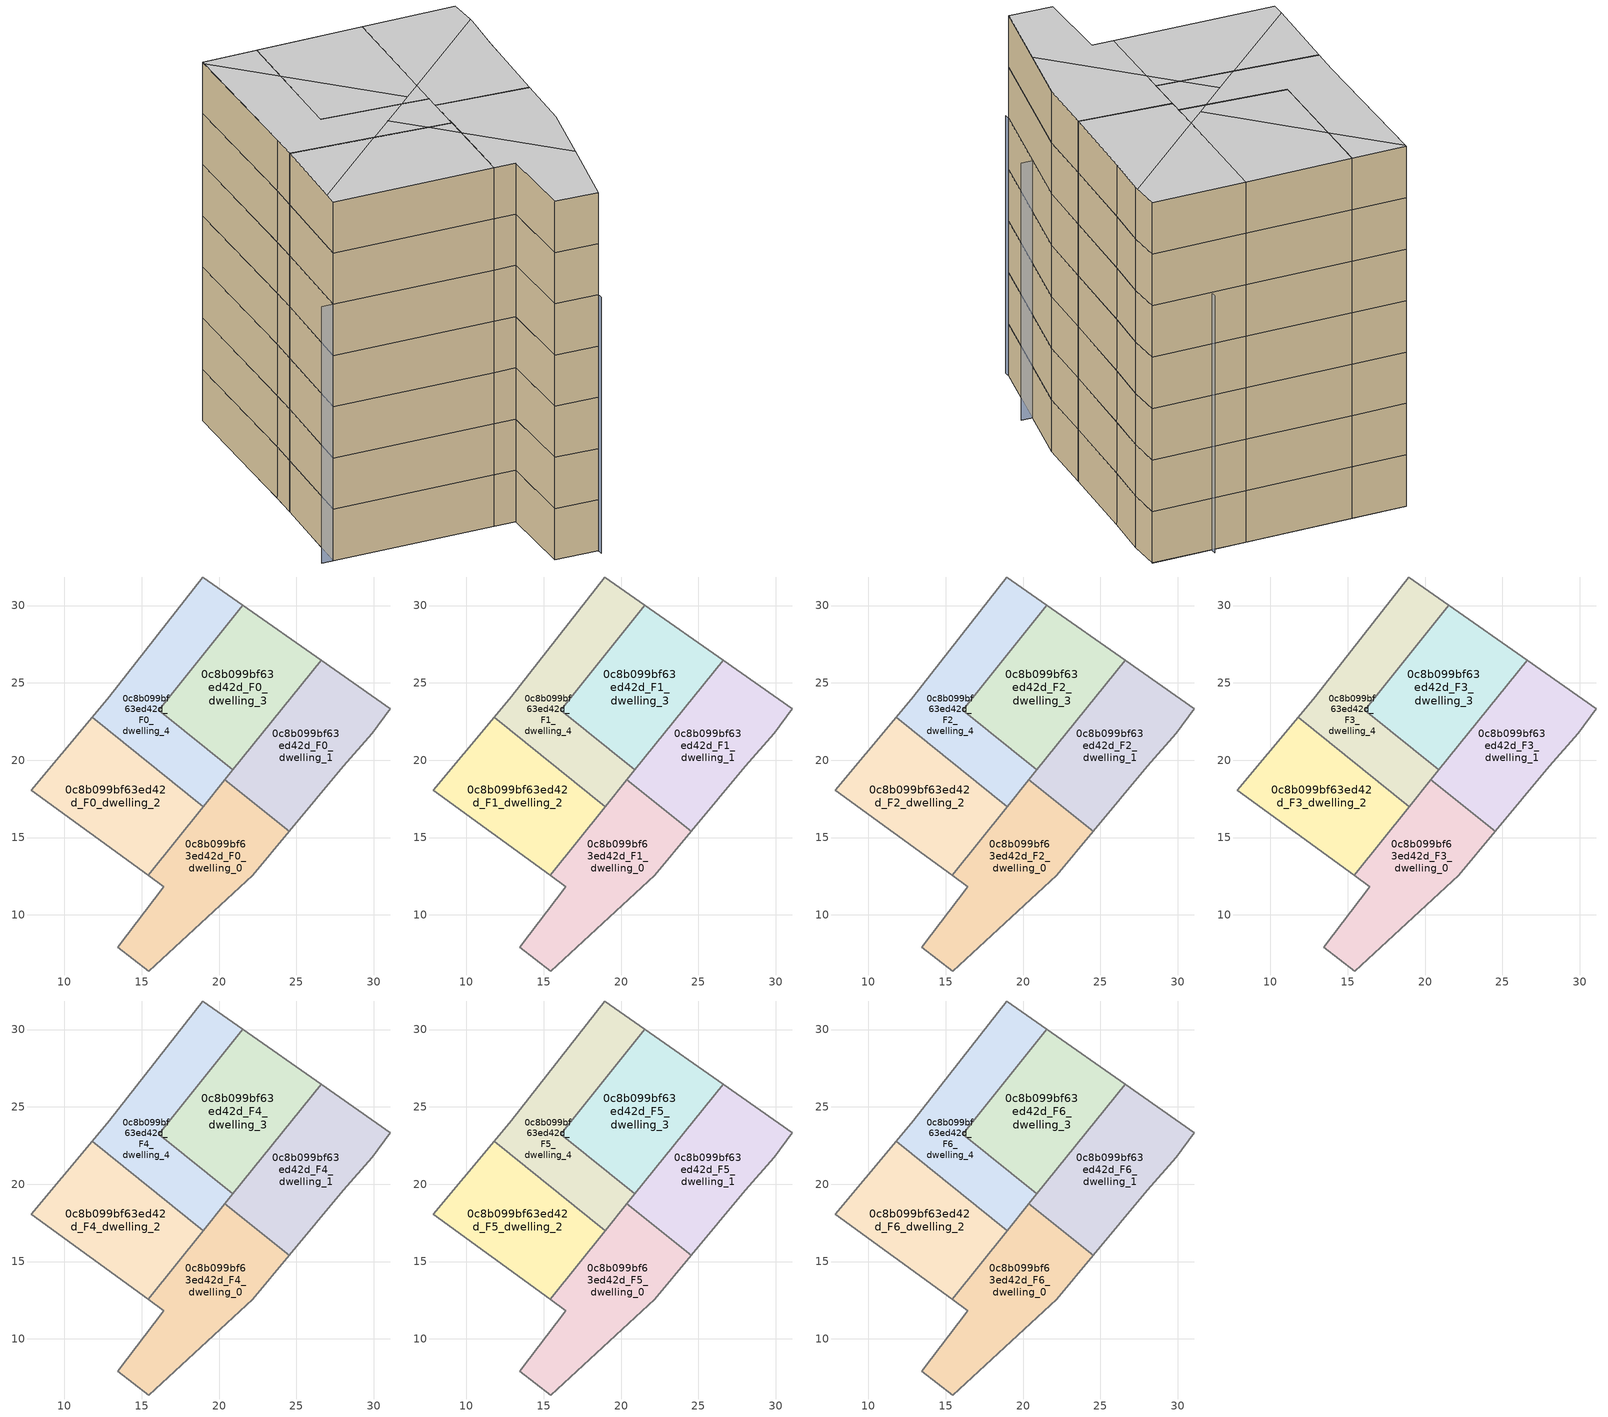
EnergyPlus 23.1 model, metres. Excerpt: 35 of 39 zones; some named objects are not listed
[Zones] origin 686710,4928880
0c8b099bf63ed42d_F0_dwelling_0
 floor ground (EU_floor_Construction): 24.54,15.41 22.17,12.55 15.46,6.38 13.45,7.91 16.42,11.83 15.41,12.56 20.38,18.75 z0
 wall adiabatic (EU_wall_Construction): 15.41,12.56 16.42,11.83 13.45,7.91 15.46,6.38 22.17,12.55 24.54,15.41 z0:3
 wall to 0c8b099bf63ed42d_F0_dwelling_1 (EU_wall_Construction): 24.54,15.41 20.38,18.75 z0:3
 wall to 0c8b099bf63ed42d_F0_dwelling_2 (EU_wall_Construction): 18.98,17 15.41,12.56 z0:3
 wall to 0c8b099bf63ed42d_F0_dwelling_4 (EU_wall_Construction): 20.38,18.75 18.98,17 z0:3
0c8b099bf63ed42d_F0_dwelling_1
 floor ground (EU_floor_Construction): 31.05,23.34 29.92,21.73 28.04,19.61 24.54,15.41 20.38,18.75 26.59,26.47 z0
 wall adiabatic (EU_wall_Construction): 24.54,15.41 28.04,19.61 29.92,21.73 31.05,23.34 26.59,26.47 z0:3
 wall to 0c8b099bf63ed42d_F0_dwelling_3 (EU_wall_Construction): 26.59,26.47 20.89,19.38 z0:3
 wall to 0c8b099bf63ed42d_F0_dwelling_4 (EU_wall_Construction): 20.89,19.38 20.38,18.75 z0:3
0c8b099bf63ed42d_F0_dwelling_2
 floor ground (EU_floor_Construction): 18.98,17 15.41,12.56 7.87,18.06 11.79,22.78 z0
 wall adiabatic (EU_wall_Construction): 11.79,22.78 7.87,18.06 15.41,12.56 z0:3
 wall to 0c8b099bf63ed42d_F0_dwelling_4 (EU_wall_Construction): 18.98,17 11.79,22.78 z0:3
0c8b099bf63ed42d_F0_dwelling_3
 floor ground (EU_floor_Construction): 26.59,26.47 20.89,19.38 16.09,23.24 21.54,30.03 z0
 wall to 0c8b099bf63ed42d_F0_dwelling_4 (EU_wall_Construction): 21.54,30.03 16.09,23.24 20.89,19.38 z0:3
 wall adiabatic (EU_wall_Construction): 26.59,26.47 21.54,30.03 z0:3
0c8b099bf63ed42d_F0_dwelling_4
 floor ground (EU_floor_Construction): 21.54,30.03 16.09,23.24 20.89,19.38 18.98,17 11.79,22.78 12.89,24.11 18.95,31.84 z0
 wall adiabatic (EU_wall_Construction): 21.54,30.03 18.95,31.84 12.89,24.11 11.79,22.78 z0:3
0c8b099bf63ed42d_F1_dwelling_0
 floor to 0c8b099bf63ed42d_F0_dwelling_0 (EU_floor_Construction): 24.54,15.41 22.17,12.55 15.46,6.38 13.45,7.91 16.42,11.83 15.41,12.56 20.38,18.75 z3
 wall adiabatic (EU_wall_Construction): 15.41,12.56 16.42,11.83 13.45,7.91 15.46,6.38 22.17,12.55 24.54,15.41 z3:6
 wall to 0c8b099bf63ed42d_F1_dwelling_1 (EU_wall_Construction): 24.54,15.41 20.38,18.75 z3:6
 wall to 0c8b099bf63ed42d_F1_dwelling_2 (EU_wall_Construction): 18.98,17 15.41,12.56 z3:6
 wall to 0c8b099bf63ed42d_F1_dwelling_4 (EU_wall_Construction): 20.38,18.75 18.98,17 z3:6
0c8b099bf63ed42d_F1_dwelling_1
 floor to 0c8b099bf63ed42d_F0_dwelling_1 (EU_floor_Construction): 31.05,23.34 29.92,21.73 28.04,19.61 24.54,15.41 20.38,18.75 26.59,26.47 z3
 wall adiabatic (EU_wall_Construction): 24.54,15.41 28.04,19.61 29.92,21.73 31.05,23.34 26.59,26.47 z3:6
 wall to 0c8b099bf63ed42d_F1_dwelling_3 (EU_wall_Construction): 26.59,26.47 20.89,19.38 z3:6
 wall to 0c8b099bf63ed42d_F1_dwelling_4 (EU_wall_Construction): 20.89,19.38 20.38,18.75 z3:6
0c8b099bf63ed42d_F1_dwelling_2
 floor to 0c8b099bf63ed42d_F0_dwelling_2 (EU_floor_Construction): 18.98,17 15.41,12.56 7.87,18.06 11.79,22.78 z3
 wall adiabatic (EU_wall_Construction): 11.79,22.78 7.87,18.06 15.41,12.56 z3:6
 wall to 0c8b099bf63ed42d_F1_dwelling_4 (EU_wall_Construction): 18.98,17 11.79,22.78 z3:6
0c8b099bf63ed42d_F1_dwelling_3
 floor to 0c8b099bf63ed42d_F0_dwelling_3 (EU_floor_Construction): 26.59,26.47 20.89,19.38 16.09,23.24 21.54,30.03 z3
 wall to 0c8b099bf63ed42d_F1_dwelling_4 (EU_wall_Construction): 21.54,30.03 16.09,23.24 20.89,19.38 z3:6
 wall adiabatic (EU_wall_Construction): 26.59,26.47 21.54,30.03 z3:6
0c8b099bf63ed42d_F1_dwelling_4
 floor to 0c8b099bf63ed42d_F0_dwelling_4 (EU_floor_Construction): 21.54,30.03 16.09,23.24 20.89,19.38 18.98,17 11.79,22.78 12.89,24.11 18.95,31.84 z3
 wall adiabatic (EU_wall_Construction): 21.54,30.03 18.95,31.84 12.89,24.11 11.79,22.78 z3:6
0c8b099bf63ed42d_F2_dwelling_0
 floor to 0c8b099bf63ed42d_F1_dwelling_0 (EU_floor_Construction): 24.54,15.41 22.17,12.55 15.46,6.38 13.45,7.91 16.42,11.83 15.41,12.56 20.38,18.75 z6
 wall adiabatic (EU_wall_Construction): 15.41,12.56 16.42,11.83 13.45,7.91 15.46,6.38 22.17,12.55 24.54,15.41 z6:9
 wall to 0c8b099bf63ed42d_F2_dwelling_1 (EU_wall_Construction): 24.54,15.41 20.38,18.75 z6:9
 wall to 0c8b099bf63ed42d_F2_dwelling_2 (EU_wall_Construction): 18.98,17 15.41,12.56 z6:9
 wall to 0c8b099bf63ed42d_F2_dwelling_4 (EU_wall_Construction): 20.38,18.75 18.98,17 z6:9
0c8b099bf63ed42d_F2_dwelling_1
 floor to 0c8b099bf63ed42d_F1_dwelling_1 (EU_floor_Construction): 31.05,23.34 29.92,21.73 28.04,19.61 24.54,15.41 20.38,18.75 26.59,26.47 z6
 wall adiabatic (EU_wall_Construction): 24.54,15.41 28.04,19.61 29.92,21.73 31.05,23.34 26.59,26.47 z6:9
 wall to 0c8b099bf63ed42d_F2_dwelling_3 (EU_wall_Construction): 26.59,26.47 20.89,19.38 z6:9
 wall to 0c8b099bf63ed42d_F2_dwelling_4 (EU_wall_Construction): 20.89,19.38 20.38,18.75 z6:9
0c8b099bf63ed42d_F2_dwelling_2
 floor to 0c8b099bf63ed42d_F1_dwelling_2 (EU_floor_Construction): 18.98,17 15.41,12.56 7.87,18.06 11.79,22.78 z6
 wall adiabatic (EU_wall_Construction): 11.79,22.78 7.87,18.06 15.41,12.56 z6:9
 wall to 0c8b099bf63ed42d_F2_dwelling_4 (EU_wall_Construction): 18.98,17 11.79,22.78 z6:9
0c8b099bf63ed42d_F2_dwelling_3
 floor to 0c8b099bf63ed42d_F1_dwelling_3 (EU_floor_Construction): 26.59,26.47 20.89,19.38 16.09,23.24 21.54,30.03 z6
 wall to 0c8b099bf63ed42d_F2_dwelling_4 (EU_wall_Construction): 21.54,30.03 16.09,23.24 20.89,19.38 z6:9
 wall adiabatic (EU_wall_Construction): 26.59,26.47 21.54,30.03 z6:9
0c8b099bf63ed42d_F2_dwelling_4
 floor to 0c8b099bf63ed42d_F1_dwelling_4 (EU_floor_Construction): 21.54,30.03 16.09,23.24 20.89,19.38 18.98,17 11.79,22.78 12.89,24.11 18.95,31.84 z6
 wall adiabatic (EU_wall_Construction): 21.54,30.03 18.95,31.84 12.89,24.11 11.79,22.78 z6:9
0c8b099bf63ed42d_F3_dwelling_0
 floor to 0c8b099bf63ed42d_F2_dwelling_0 (EU_floor_Construction): 24.54,15.41 22.17,12.55 15.46,6.38 13.45,7.91 16.42,11.83 15.41,12.56 20.38,18.75 z9
 wall adiabatic (EU_wall_Construction): 15.41,12.56 16.42,11.83 13.45,7.91 15.46,6.38 22.17,12.55 24.54,15.41 z9:12
 wall to 0c8b099bf63ed42d_F3_dwelling_1 (EU_wall_Construction): 24.54,15.41 20.38,18.75 z9:12
 wall to 0c8b099bf63ed42d_F3_dwelling_2 (EU_wall_Construction): 18.98,17 15.41,12.56 z9:12
 wall to 0c8b099bf63ed42d_F3_dwelling_4 (EU_wall_Construction): 20.38,18.75 18.98,17 z9:12
0c8b099bf63ed42d_F3_dwelling_1
 floor to 0c8b099bf63ed42d_F2_dwelling_1 (EU_floor_Construction): 31.05,23.34 29.92,21.73 28.04,19.61 24.54,15.41 20.38,18.75 26.59,26.47 z9
 wall adiabatic (EU_wall_Construction): 24.54,15.41 28.04,19.61 29.92,21.73 31.05,23.34 26.59,26.47 z9:12
 wall to 0c8b099bf63ed42d_F3_dwelling_3 (EU_wall_Construction): 26.59,26.47 20.89,19.38 z9:12
 wall to 0c8b099bf63ed42d_F3_dwelling_4 (EU_wall_Construction): 20.89,19.38 20.38,18.75 z9:12
0c8b099bf63ed42d_F3_dwelling_2
 floor to 0c8b099bf63ed42d_F2_dwelling_2 (EU_floor_Construction): 18.98,17 15.41,12.56 7.87,18.06 11.79,22.78 z9
 wall adiabatic (EU_wall_Construction): 11.79,22.78 7.87,18.06 15.41,12.56 z9:12
 wall to 0c8b099bf63ed42d_F3_dwelling_4 (EU_wall_Construction): 18.98,17 11.79,22.78 z9:12
0c8b099bf63ed42d_F3_dwelling_3
 floor to 0c8b099bf63ed42d_F2_dwelling_3 (EU_floor_Construction): 26.59,26.47 20.89,19.38 16.09,23.24 21.54,30.03 z9
 wall to 0c8b099bf63ed42d_F3_dwelling_4 (EU_wall_Construction): 21.54,30.03 16.09,23.24 20.89,19.38 z9:12
 wall adiabatic (EU_wall_Construction): 26.59,26.47 21.54,30.03 z9:12
0c8b099bf63ed42d_F3_dwelling_4
 floor to 0c8b099bf63ed42d_F2_dwelling_4 (EU_floor_Construction): 21.54,30.03 16.09,23.24 20.89,19.38 18.98,17 11.79,22.78 12.89,24.11 18.95,31.84 z9
 wall adiabatic (EU_wall_Construction): 21.54,30.03 18.95,31.84 12.89,24.11 11.79,22.78 z9:12
0c8b099bf63ed42d_F4_dwelling_0
 floor to 0c8b099bf63ed42d_F3_dwelling_0 (EU_floor_Construction): 24.54,15.41 22.17,12.55 15.46,6.38 13.45,7.91 16.42,11.83 15.41,12.56 20.38,18.75 z12
 wall adiabatic (EU_wall_Construction): 15.41,12.56 16.42,11.83 13.45,7.91 15.46,6.38 22.17,12.55 24.54,15.41 z12:15
 wall to 0c8b099bf63ed42d_F4_dwelling_1 (EU_wall_Construction): 24.54,15.41 20.38,18.75 z12:15
 wall to 0c8b099bf63ed42d_F4_dwelling_2 (EU_wall_Construction): 18.98,17 15.41,12.56 z12:15
 wall to 0c8b099bf63ed42d_F4_dwelling_4 (EU_wall_Construction): 20.38,18.75 18.98,17 z12:15
0c8b099bf63ed42d_F4_dwelling_1
 floor to 0c8b099bf63ed42d_F3_dwelling_1 (EU_floor_Construction): 31.05,23.34 29.92,21.73 28.04,19.61 24.54,15.41 20.38,18.75 26.59,26.47 z12
 wall adiabatic (EU_wall_Construction): 24.54,15.41 28.04,19.61 29.92,21.73 31.05,23.34 26.59,26.47 z12:15
 wall to 0c8b099bf63ed42d_F4_dwelling_3 (EU_wall_Construction): 26.59,26.47 20.89,19.38 z12:15
 wall to 0c8b099bf63ed42d_F4_dwelling_4 (EU_wall_Construction): 20.89,19.38 20.38,18.75 z12:15
0c8b099bf63ed42d_F4_dwelling_2
 floor to 0c8b099bf63ed42d_F3_dwelling_2 (EU_floor_Construction): 18.98,17 15.41,12.56 7.87,18.06 11.79,22.78 z12
 wall adiabatic (EU_wall_Construction): 11.79,22.78 7.87,18.06 15.41,12.56 z12:15
 wall to 0c8b099bf63ed42d_F4_dwelling_4 (EU_wall_Construction): 18.98,17 11.79,22.78 z12:15
0c8b099bf63ed42d_F4_dwelling_3
 floor to 0c8b099bf63ed42d_F3_dwelling_3 (EU_floor_Construction): 26.59,26.47 20.89,19.38 16.09,23.24 21.54,30.03 z12
 wall to 0c8b099bf63ed42d_F4_dwelling_4 (EU_wall_Construction): 21.54,30.03 16.09,23.24 20.89,19.38 z12:15
 wall adiabatic (EU_wall_Construction): 26.59,26.47 21.54,30.03 z12:15
0c8b099bf63ed42d_F4_dwelling_4
 floor to 0c8b099bf63ed42d_F3_dwelling_4 (EU_floor_Construction): 21.54,30.03 16.09,23.24 20.89,19.38 18.98,17 11.79,22.78 12.89,24.11 18.95,31.84 z12
 wall adiabatic (EU_wall_Construction): 21.54,30.03 18.95,31.84 12.89,24.11 11.79,22.78 z12:15
0c8b099bf63ed42d_F5_dwelling_0
 floor to 0c8b099bf63ed42d_F4_dwelling_0 (EU_floor_Construction): 24.54,15.41 22.17,12.55 15.46,6.38 13.45,7.91 16.42,11.83 15.41,12.56 20.38,18.75 z15
 wall adiabatic (EU_wall_Construction): 15.41,12.56 16.42,11.83 13.45,7.91 15.46,6.38 22.17,12.55 24.54,15.41 z15:18
 wall to 0c8b099bf63ed42d_F5_dwelling_1 (EU_wall_Construction): 24.54,15.41 20.38,18.75 z15:18
 wall to 0c8b099bf63ed42d_F5_dwelling_2 (EU_wall_Construction): 18.98,17 15.41,12.56 z15:18
 wall to 0c8b099bf63ed42d_F5_dwelling_4 (EU_wall_Construction): 20.38,18.75 18.98,17 z15:18
0c8b099bf63ed42d_F5_dwelling_1
 floor to 0c8b099bf63ed42d_F4_dwelling_1 (EU_floor_Construction): 31.05,23.34 29.92,21.73 28.04,19.61 24.54,15.41 20.38,18.75 26.59,26.47 z15
 wall adiabatic (EU_wall_Construction): 24.54,15.41 28.04,19.61 29.92,21.73 31.05,23.34 26.59,26.47 z15:18
 wall to 0c8b099bf63ed42d_F5_dwelling_3 (EU_wall_Construction): 26.59,26.47 20.89,19.38 z15:18
 wall to 0c8b099bf63ed42d_F5_dwelling_4 (EU_wall_Construction): 20.89,19.38 20.38,18.75 z15:18
0c8b099bf63ed42d_F5_dwelling_2
 floor to 0c8b099bf63ed42d_F4_dwelling_2 (EU_floor_Construction): 18.98,17 15.41,12.56 7.87,18.06 11.79,22.78 z15
 wall adiabatic (EU_wall_Construction): 11.79,22.78 7.87,18.06 15.41,12.56 z15:18
 wall to 0c8b099bf63ed42d_F5_dwelling_4 (EU_wall_Construction): 18.98,17 11.79,22.78 z15:18
0c8b099bf63ed42d_F5_dwelling_3
 floor to 0c8b099bf63ed42d_F4_dwelling_3 (EU_floor_Construction): 26.59,26.47 20.89,19.38 16.09,23.24 21.54,30.03 z15
 wall to 0c8b099bf63ed42d_F5_dwelling_4 (EU_wall_Construction): 21.54,30.03 16.09,23.24 20.89,19.38 z15:18
 wall adiabatic (EU_wall_Construction): 26.59,26.47 21.54,30.03 z15:18
0c8b099bf63ed42d_F5_dwelling_4
 floor to 0c8b099bf63ed42d_F4_dwelling_4 (EU_floor_Construction): 21.54,30.03 16.09,23.24 20.89,19.38 18.98,17 11.79,22.78 12.89,24.11 18.95,31.84 z15
 wall adiabatic (EU_wall_Construction): 21.54,30.03 18.95,31.84 12.89,24.11 11.79,22.78 z15:18
0c8b099bf63ed42d_F6_dwelling_0
 floor to 0c8b099bf63ed42d_F5_dwelling_0 (EU_floor_Construction): 24.54,15.41 22.17,12.55 15.46,6.38 13.45,7.91 16.42,11.83 15.41,12.56 20.38,18.75 z18
 wall adiabatic (EU_wall_Construction): 15.41,12.56 16.42,11.83 13.45,7.91 15.46,6.38 22.17,12.55 24.54,15.41 z18:21
 wall to 0c8b099bf63ed42d_F6_dwelling_1 (EU_wall_Construction): 24.54,15.41 20.38,18.75 z18:21
 wall to 0c8b099bf63ed42d_F6_dwelling_2 (EU_wall_Construction): 18.98,17 15.41,12.56 z18:21
 wall to 0c8b099bf63ed42d_F6_dwelling_4 (EU_wall_Construction): 20.38,18.75 18.98,17 z18:21
 ceiling to 0c8b099bf63ed42d_F7_dwelling_1 (EU_floor_Construction): 22.17,12.55 24.54,15.41 20.38,18.75 18.2,16.03 19.13,9.75 z21
 ceiling to 0c8b099bf63ed42d_F7_dwelling_0 (EU_floor_Construction): 19.13,9.75 18.2,16.03 15.41,12.56 16.42,11.83 13.45,7.91 15.46,6.38 z21
0c8b099bf63ed42d_F6_dwelling_1
 floor to 0c8b099bf63ed42d_F5_dwelling_1 (EU_floor_Construction): 31.05,23.34 29.92,21.73 28.04,19.61 24.54,15.41 20.38,18.75 26.59,26.47 z18
 wall adiabatic (EU_wall_Construction): 24.54,15.41 28.04,19.61 29.92,21.73 31.05,23.34 26.59,26.47 z18:21
 wall to 0c8b099bf63ed42d_F6_dwelling_3 (EU_wall_Construction): 26.59,26.47 20.89,19.38 z18:21
 wall to 0c8b099bf63ed42d_F6_dwelling_4 (EU_wall_Construction): 20.89,19.38 20.38,18.75 z18:21
 ceiling to 0c8b099bf63ed42d_F7_dwelling_3 (EU_floor_Construction): 30.04,21.91 31.05,23.34 26.59,26.47 21.97,20.72 z21
 ceiling to 0c8b099bf63ed42d_F7_dwelling_1 (EU_floor_Construction): 28.04,19.61 29.92,21.73 30.04,21.91 21.97,20.72 20.38,18.75 24.54,15.41 z21
0c8b099bf63ed42d_F6_dwelling_2
 floor to 0c8b099bf63ed42d_F5_dwelling_2 (EU_floor_Construction): 18.98,17 15.41,12.56 7.87,18.06 11.79,22.78 z18
 wall adiabatic (EU_wall_Construction): 11.79,22.78 7.87,18.06 15.41,12.56 z18:21
 wall to 0c8b099bf63ed42d_F6_dwelling_4 (EU_wall_Construction): 18.98,17 11.79,22.78 z18:21
 ceiling to 0c8b099bf63ed42d_F7_dwelling_0 (EU_floor_Construction): 15.41,12.56 18.2,16.03 17.93,17.84 15.54,19.77 8.42,18.71 7.87,18.06 z21
 ceiling to 0c8b099bf63ed42d_F7_dwelling_2 (EU_floor_Construction): 15.54,19.77 11.79,22.78 8.42,18.71 z21
 ceiling to 0c8b099bf63ed42d_F7_dwelling_1 (EU_floor_Construction): 18.2,16.03 18.98,17 17.93,17.84 z21
0c8b099bf63ed42d_F6_dwelling_3
 floor to 0c8b099bf63ed42d_F5_dwelling_3 (EU_floor_Construction): 26.59,26.47 20.89,19.38 16.09,23.24 21.54,30.03 z18
 wall to 0c8b099bf63ed42d_F6_dwelling_4 (EU_wall_Construction): 21.54,30.03 16.09,23.24 20.89,19.38 z18:21
 wall adiabatic (EU_wall_Construction): 26.59,26.47 21.54,30.03 z18:21
 ceiling to 0c8b099bf63ed42d_F7_dwelling_3 (EU_floor_Construction): 21.97,20.72 26.59,26.47 21.54,30.02 19.5,27.48 20.53,20.51 z21
 ceiling to 0c8b099bf63ed42d_F7_dwelling_2 (EU_floor_Construction): 20.53,20.51 19.5,27.48 16.09,23.24 19.66,20.38 z21
 ceiling to 0c8b099bf63ed42d_F7_dwelling_1 (EU_floor_Construction): 20.89,19.38 21.97,20.72 19.66,20.38 z21
0c8b099bf63ed42d_F6_dwelling_4
 floor to 0c8b099bf63ed42d_F5_dwelling_4 (EU_floor_Construction): 21.54,30.03 16.09,23.24 20.89,19.38 18.98,17 11.79,22.78 12.89,24.11 18.95,31.84 z18
 wall adiabatic (EU_wall_Construction): 21.54,30.03 18.95,31.84 12.89,24.11 11.79,22.78 z18:21
 ceiling to 0c8b099bf63ed42d_F7_dwelling_2 (EU_floor_Construction): 19.66,20.38 16.09,23.24 19.5,27.48 18.87,31.74 12.89,24.11 11.79,22.78 15.54,19.77 z21
 ceiling to 0c8b099bf63ed42d_F7_dwelling_3 (EU_floor_Construction): 19.5,27.48 21.54,30.02 18.95,31.84 18.87,31.74 z21
 ceiling to 0c8b099bf63ed42d_F7_dwelling_1 (EU_floor_Construction): 18.98,17 20.89,19.38 19.66,20.38 17.6,20.07 17.93,17.84 z21
 ceiling to 0c8b099bf63ed42d_F7_dwelling_0 (EU_floor_Construction): 17.93,17.84 17.6,20.07 15.54,19.77 z21
shading: 7.32,18.46 19.72,9.42 / 15.28,6.1 28.48,25.65 / 31.05,23.34 18.95,31.84 z0:15
[Building]
EU S2 Campaign: North Axis=0; Terrain=City; Solar Distribution=FullExterior
[Site:Location]
Bologna: Latitude=44.5; Longitude=11.25; Time Zone=1; Elevation=37
[SizingPeriod:WeatherFileDays]
AnnualSizingPeriod: Begin Month=1; Begin Day of Month=1; End Month=12; End Day of Month=31; Day of Week for Start Day=Monday; Use Weather File Daylight Saving Period=No; Use Weather File Rain and Snow Indicators=No
[MATERIAL]
EU_InternalMass_Material: Roughness=MediumRough; Thickness=0.1; Conductivity=1; Density=1800; Specific Heat=900; Thermal Absorptance=0.9; Solar Absorptance=0.7; Visible Absorptance=0.7
[MATERIAL:NOMASS] Roughness=MediumRough; Thermal Absorptance=0.9; Solar Absorptance=0.7; Visible Absorptance=0.7
Name | Thermal Resistance
EU_wall_NoMass | 0.905828
EU_floor_NoMass | 0.67114
[CONSTRUCTION]
EU_wall_Construction: EU_wall_NoMass
EU_floor_Construction: EU_floor_NoMass
EU_InternalMass_Construction: EU_InternalMass_Material
[ZONE] Type=1; Multiplier=1; Ceiling Height=autocalculate; Floor Area=autocalculate; Part of Total Floor Area=Yes
Name | Volume
0c8b099bf63ed42d_F0_dwelling_0; 0c8b099bf63ed42d_F1_dwelling_0; 0c8b099bf63ed42d_F2_dwelling_0; 0c8b099bf63ed42d_F3_dwelling_0; 0c8b099bf63ed42d_F4_dwelling_0; 0c8b099bf63ed42d_F5_dwelling_0; 0c8b099bf63ed42d_F6_dwelling_0 | 164.483
0c8b099bf63ed42d_F0_dwelling_1; 0c8b099bf63ed42d_F1_dwelling_1; 0c8b099bf63ed42d_F2_dwelling_1; 0c8b099bf63ed42d_F3_dwelling_1; 0c8b099bf63ed42d_F4_dwelling_1; 0c8b099bf63ed42d_F5_dwelling_1; 0c8b099bf63ed42d_F6_dwelling_1 | 164.475
0c8b099bf63ed42d_F0_dwelling_2; 0c8b099bf63ed42d_F1_dwelling_2; 0c8b099bf63ed42d_F2_dwelling_2; 0c8b099bf63ed42d_F3_dwelling_2; 0c8b099bf63ed42d_F4_dwelling_2; 0c8b099bf63ed42d_F5_dwelling_2; 0c8b099bf63ed42d_F6_dwelling_2 | 164.473
0c8b099bf63ed42d_F0_dwelling_3; 0c8b099bf63ed42d_F1_dwelling_3; 0c8b099bf63ed42d_F2_dwelling_3; 0c8b099bf63ed42d_F3_dwelling_3; 0c8b099bf63ed42d_F4_dwelling_3; 0c8b099bf63ed42d_F5_dwelling_3; 0c8b099bf63ed42d_F6_dwelling_3 | 164.462
0c8b099bf63ed42d_F0_dwelling_4; 0c8b099bf63ed42d_F1_dwelling_4; 0c8b099bf63ed42d_F2_dwelling_4; 0c8b099bf63ed42d_F3_dwelling_4; 0c8b099bf63ed42d_F4_dwelling_4; 0c8b099bf63ed42d_F5_dwelling_4; 0c8b099bf63ed42d_F6_dwelling_4 | 164.476
[INTERNALMASS] Construction=EU_InternalMass_Construction
Name | Zone or ZoneList | Surface Area
0c8b099bf63ed42d_F0_dwelling_0_EU_InternalMass | 0c8b099bf63ed42d_F0_dwelling_0 | 54.828
0c8b099bf63ed42d_F0_dwelling_1_EU_InternalMass | 0c8b099bf63ed42d_F0_dwelling_1 | 54.8251
0c8b099bf63ed42d_F0_dwelling_2_EU_InternalMass | 0c8b099bf63ed42d_F0_dwelling_2 | 54.8217
0c8b099bf63ed42d_F0_dwelling_3_EU_InternalMass | 0c8b099bf63ed42d_F0_dwelling_3 | 54.8211
0c8b099bf63ed42d_F0_dwelling_4_EU_InternalMass | 0c8b099bf63ed42d_F0_dwelling_4 | 54.8255
0c8b099bf63ed42d_F1_dwelling_0_EU_InternalMass | 0c8b099bf63ed42d_F1_dwelling_0 | 54.828
0c8b099bf63ed42d_F1_dwelling_1_EU_InternalMass | 0c8b099bf63ed42d_F1_dwelling_1 | 54.8251
0c8b099bf63ed42d_F1_dwelling_2_EU_InternalMass | 0c8b099bf63ed42d_F1_dwelling_2 | 54.8217
0c8b099bf63ed42d_F1_dwelling_3_EU_InternalMass | 0c8b099bf63ed42d_F1_dwelling_3 | 54.8211
0c8b099bf63ed42d_F1_dwelling_4_EU_InternalMass | 0c8b099bf63ed42d_F1_dwelling_4 | 54.8255
0c8b099bf63ed42d_F2_dwelling_0_EU_InternalMass | 0c8b099bf63ed42d_F2_dwelling_0 | 54.828
0c8b099bf63ed42d_F2_dwelling_1_EU_InternalMass | 0c8b099bf63ed42d_F2_dwelling_1 | 54.8251
0c8b099bf63ed42d_F2_dwelling_2_EU_InternalMass | 0c8b099bf63ed42d_F2_dwelling_2 | 54.8217
0c8b099bf63ed42d_F2_dwelling_3_EU_InternalMass | 0c8b099bf63ed42d_F2_dwelling_3 | 54.8211
0c8b099bf63ed42d_F2_dwelling_4_EU_InternalMass | 0c8b099bf63ed42d_F2_dwelling_4 | 54.8255
0c8b099bf63ed42d_F3_dwelling_0_EU_InternalMass | 0c8b099bf63ed42d_F3_dwelling_0 | 54.828
0c8b099bf63ed42d_F3_dwelling_1_EU_InternalMass | 0c8b099bf63ed42d_F3_dwelling_1 | 54.8251
0c8b099bf63ed42d_F3_dwelling_2_EU_InternalMass | 0c8b099bf63ed42d_F3_dwelling_2 | 54.8217
0c8b099bf63ed42d_F3_dwelling_3_EU_InternalMass | 0c8b099bf63ed42d_F3_dwelling_3 | 54.8211
0c8b099bf63ed42d_F3_dwelling_4_EU_InternalMass | 0c8b099bf63ed42d_F3_dwelling_4 | 54.8255
0c8b099bf63ed42d_F4_dwelling_0_EU_InternalMass | 0c8b099bf63ed42d_F4_dwelling_0 | 54.828
0c8b099bf63ed42d_F4_dwelling_1_EU_InternalMass | 0c8b099bf63ed42d_F4_dwelling_1 | 54.8251
0c8b099bf63ed42d_F4_dwelling_2_EU_InternalMass | 0c8b099bf63ed42d_F4_dwelling_2 | 54.8217
0c8b099bf63ed42d_F4_dwelling_3_EU_InternalMass | 0c8b099bf63ed42d_F4_dwelling_3 | 54.8211
0c8b099bf63ed42d_F4_dwelling_4_EU_InternalMass | 0c8b099bf63ed42d_F4_dwelling_4 | 54.8255
0c8b099bf63ed42d_F5_dwelling_0_EU_InternalMass | 0c8b099bf63ed42d_F5_dwelling_0 | 54.828
0c8b099bf63ed42d_F5_dwelling_1_EU_InternalMass | 0c8b099bf63ed42d_F5_dwelling_1 | 54.8251
0c8b099bf63ed42d_F5_dwelling_2_EU_InternalMass | 0c8b099bf63ed42d_F5_dwelling_2 | 54.8217
0c8b099bf63ed42d_F5_dwelling_3_EU_InternalMass | 0c8b099bf63ed42d_F5_dwelling_3 | 54.8211
0c8b099bf63ed42d_F5_dwelling_4_EU_InternalMass | 0c8b099bf63ed42d_F5_dwelling_4 | 54.8255
0c8b099bf63ed42d_F6_dwelling_0_EU_InternalMass | 0c8b099bf63ed42d_F6_dwelling_0 | 54.828
0c8b099bf63ed42d_F6_dwelling_1_EU_InternalMass | 0c8b099bf63ed42d_F6_dwelling_1 | 54.8251
0c8b099bf63ed42d_F6_dwelling_2_EU_InternalMass | 0c8b099bf63ed42d_F6_dwelling_2 | 54.8217
0c8b099bf63ed42d_F6_dwelling_3_EU_InternalMass | 0c8b099bf63ed42d_F6_dwelling_3 | 54.8211
0c8b099bf63ed42d_F6_dwelling_4_EU_InternalMass | 0c8b099bf63ed42d_F6_dwelling_4 | 54.8255
[OTHEREQUIPMENT] Fuel Type=Electricity; Design Level Calculation Method=Watts/Area; Power per Zone Floor Area=1; Fraction Latent=0; Fraction Radiant=0; Fraction Lost=0; Carbon Dioxide Generation Rate=0; EndUse Subcategory=EU_Step8_InternalGains
Name | Zone or ZoneList or Space or SpaceList | Schedule
EU_Step8_InternalGain_0c8b099bf63ed42d_F0_dwelling_0_f000 | 0c8b099bf63ed42d_F0_dwelling_0 | EU_Step8_GainSchedule_0c8b099bf63ed42d_F0_dwelling_0_f000
EU_Step8_InternalGain_0c8b099bf63ed42d_F0_dwelling_1_f000 | 0c8b099bf63ed42d_F0_dwelling_1 | EU_Step8_GainSchedule_0c8b099bf63ed42d_F0_dwelling_1_f000
EU_Step8_InternalGain_0c8b099bf63ed42d_F0_dwelling_2_f000 | 0c8b099bf63ed42d_F0_dwelling_2 | EU_Step8_GainSchedule_0c8b099bf63ed42d_F0_dwelling_2_f000
EU_Step8_InternalGain_0c8b099bf63ed42d_F0_dwelling_3_f000 | 0c8b099bf63ed42d_F0_dwelling_3 | EU_Step8_GainSchedule_0c8b099bf63ed42d_F0_dwelling_3_f000
EU_Step8_InternalGain_0c8b099bf63ed42d_F0_dwelling_4_f000 | 0c8b099bf63ed42d_F0_dwelling_4 | EU_Step8_GainSchedule_0c8b099bf63ed42d_F0_dwelling_4_f000
EU_Step8_InternalGain_0c8b099bf63ed42d_F1_dwelling_0_f000 | 0c8b099bf63ed42d_F1_dwelling_0 | EU_Step8_GainSchedule_0c8b099bf63ed42d_F1_dwelling_0_f000
EU_Step8_InternalGain_0c8b099bf63ed42d_F1_dwelling_1_f000 | 0c8b099bf63ed42d_F1_dwelling_1 | EU_Step8_GainSchedule_0c8b099bf63ed42d_F1_dwelling_1_f000
EU_Step8_InternalGain_0c8b099bf63ed42d_F1_dwelling_2_f000 | 0c8b099bf63ed42d_F1_dwelling_2 | EU_Step8_GainSchedule_0c8b099bf63ed42d_F1_dwelling_2_f000
EU_Step8_InternalGain_0c8b099bf63ed42d_F1_dwelling_3_f000 | 0c8b099bf63ed42d_F1_dwelling_3 | EU_Step8_GainSchedule_0c8b099bf63ed42d_F1_dwelling_3_f000
EU_Step8_InternalGain_0c8b099bf63ed42d_F1_dwelling_4_f000 | 0c8b099bf63ed42d_F1_dwelling_4 | EU_Step8_GainSchedule_0c8b099bf63ed42d_F1_dwelling_4_f000
EU_Step8_InternalGain_0c8b099bf63ed42d_F2_dwelling_0_f000 | 0c8b099bf63ed42d_F2_dwelling_0 | EU_Step8_GainSchedule_0c8b099bf63ed42d_F2_dwelling_0_f000
EU_Step8_InternalGain_0c8b099bf63ed42d_F2_dwelling_1_f000 | 0c8b099bf63ed42d_F2_dwelling_1 | EU_Step8_GainSchedule_0c8b099bf63ed42d_F2_dwelling_1_f000
EU_Step8_InternalGain_0c8b099bf63ed42d_F2_dwelling_2_f000 | 0c8b099bf63ed42d_F2_dwelling_2 | EU_Step8_GainSchedule_0c8b099bf63ed42d_F2_dwelling_2_f000
EU_Step8_InternalGain_0c8b099bf63ed42d_F2_dwelling_3_f000 | 0c8b099bf63ed42d_F2_dwelling_3 | EU_Step8_GainSchedule_0c8b099bf63ed42d_F2_dwelling_3_f000
EU_Step8_InternalGain_0c8b099bf63ed42d_F2_dwelling_4_f000 | 0c8b099bf63ed42d_F2_dwelling_4 | EU_Step8_GainSchedule_0c8b099bf63ed42d_F2_dwelling_4_f000
EU_Step8_InternalGain_0c8b099bf63ed42d_F3_dwelling_0_f000 | 0c8b099bf63ed42d_F3_dwelling_0 | EU_Step8_GainSchedule_0c8b099bf63ed42d_F3_dwelling_0_f000
EU_Step8_InternalGain_0c8b099bf63ed42d_F3_dwelling_1_f000 | 0c8b099bf63ed42d_F3_dwelling_1 | EU_Step8_GainSchedule_0c8b099bf63ed42d_F3_dwelling_1_f000
EU_Step8_InternalGain_0c8b099bf63ed42d_F3_dwelling_2_f000 | 0c8b099bf63ed42d_F3_dwelling_2 | EU_Step8_GainSchedule_0c8b099bf63ed42d_F3_dwelling_2_f000
EU_Step8_InternalGain_0c8b099bf63ed42d_F3_dwelling_3_f000 | 0c8b099bf63ed42d_F3_dwelling_3 | EU_Step8_GainSchedule_0c8b099bf63ed42d_F3_dwelling_3_f000
EU_Step8_InternalGain_0c8b099bf63ed42d_F3_dwelling_4_f000 | 0c8b099bf63ed42d_F3_dwelling_4 | EU_Step8_GainSchedule_0c8b099bf63ed42d_F3_dwelling_4_f000
EU_Step8_InternalGain_0c8b099bf63ed42d_F4_dwelling_0_f000 | 0c8b099bf63ed42d_F4_dwelling_0 | EU_Step8_GainSchedule_0c8b099bf63ed42d_F4_dwelling_0_f000
EU_Step8_InternalGain_0c8b099bf63ed42d_F4_dwelling_1_f000 | 0c8b099bf63ed42d_F4_dwelling_1 | EU_Step8_GainSchedule_0c8b099bf63ed42d_F4_dwelling_1_f000
EU_Step8_InternalGain_0c8b099bf63ed42d_F4_dwelling_2_f000 | 0c8b099bf63ed42d_F4_dwelling_2 | EU_Step8_GainSchedule_0c8b099bf63ed42d_F4_dwelling_2_f000
EU_Step8_InternalGain_0c8b099bf63ed42d_F4_dwelling_3_f000 | 0c8b099bf63ed42d_F4_dwelling_3 | EU_Step8_GainSchedule_0c8b099bf63ed42d_F4_dwelling_3_f000
EU_Step8_InternalGain_0c8b099bf63ed42d_F4_dwelling_4_f000 | 0c8b099bf63ed42d_F4_dwelling_4 | EU_Step8_GainSchedule_0c8b099bf63ed42d_F4_dwelling_4_f000
EU_Step8_InternalGain_0c8b099bf63ed42d_F5_dwelling_0_f000 | 0c8b099bf63ed42d_F5_dwelling_0 | EU_Step8_GainSchedule_0c8b099bf63ed42d_F5_dwelling_0_f000
EU_Step8_InternalGain_0c8b099bf63ed42d_F5_dwelling_1_f000 | 0c8b099bf63ed42d_F5_dwelling_1 | EU_Step8_GainSchedule_0c8b099bf63ed42d_F5_dwelling_1_f000
EU_Step8_InternalGain_0c8b099bf63ed42d_F5_dwelling_2_f000 | 0c8b099bf63ed42d_F5_dwelling_2 | EU_Step8_GainSchedule_0c8b099bf63ed42d_F5_dwelling_2_f000
EU_Step8_InternalGain_0c8b099bf63ed42d_F5_dwelling_3_f000 | 0c8b099bf63ed42d_F5_dwelling_3 | EU_Step8_GainSchedule_0c8b099bf63ed42d_F5_dwelling_3_f000
EU_Step8_InternalGain_0c8b099bf63ed42d_F5_dwelling_4_f000 | 0c8b099bf63ed42d_F5_dwelling_4 | EU_Step8_GainSchedule_0c8b099bf63ed42d_F5_dwelling_4_f000
EU_Step8_InternalGain_0c8b099bf63ed42d_F6_dwelling_0_f000 | 0c8b099bf63ed42d_F6_dwelling_0 | EU_Step8_GainSchedule_0c8b099bf63ed42d_F6_dwelling_0_f000
EU_Step8_InternalGain_0c8b099bf63ed42d_F6_dwelling_1_f000 | 0c8b099bf63ed42d_F6_dwelling_1 | EU_Step8_GainSchedule_0c8b099bf63ed42d_F6_dwelling_1_f000
EU_Step8_InternalGain_0c8b099bf63ed42d_F6_dwelling_2_f000 | 0c8b099bf63ed42d_F6_dwelling_2 | EU_Step8_GainSchedule_0c8b099bf63ed42d_F6_dwelling_2_f000
EU_Step8_InternalGain_0c8b099bf63ed42d_F6_dwelling_3_f000 | 0c8b099bf63ed42d_F6_dwelling_3 | EU_Step8_GainSchedule_0c8b099bf63ed42d_F6_dwelling_3_f000
EU_Step8_InternalGain_0c8b099bf63ed42d_F6_dwelling_4_f000 | 0c8b099bf63ed42d_F6_dwelling_4 | EU_Step8_GainSchedule_0c8b099bf63ed42d_F6_dwelling_4_f000
[ZONEVENTILATION:DESIGNFLOWRATE] Schedule=EU_AlwaysOn; Design Flow Rate Calculation Method=AirChanges/Hour; Air Changes per Hour=0.73129; Ventilation Type=Natural; Fan Pressure Rise=0; Fan Total Efficiency=1; Constant Term Coefficient=1; Temperature Term Coefficient=0; Velocity Term Coefficient=0; Velocity Squared Term Coefficient=0; Minimum Indoor Temperature=-100; Maximum Indoor Temperature=100; Delta Temperature=-100; Minimum Outdoor Temperature=-100; Maximum Outdoor Temperature=100; Maximum Wind Speed=40
Name | Zone or ZoneList or Space or SpaceList
EU_ConstantAir_0c8b099bf63ed42d_F0_dwelling_0 | 0c8b099bf63ed42d_F0_dwelling_0
EU_ConstantAir_0c8b099bf63ed42d_F0_dwelling_1 | 0c8b099bf63ed42d_F0_dwelling_1
EU_ConstantAir_0c8b099bf63ed42d_F0_dwelling_2 | 0c8b099bf63ed42d_F0_dwelling_2
EU_ConstantAir_0c8b099bf63ed42d_F0_dwelling_3 | 0c8b099bf63ed42d_F0_dwelling_3
EU_ConstantAir_0c8b099bf63ed42d_F0_dwelling_4 | 0c8b099bf63ed42d_F0_dwelling_4
EU_ConstantAir_0c8b099bf63ed42d_F1_dwelling_0 | 0c8b099bf63ed42d_F1_dwelling_0
EU_ConstantAir_0c8b099bf63ed42d_F1_dwelling_1 | 0c8b099bf63ed42d_F1_dwelling_1
EU_ConstantAir_0c8b099bf63ed42d_F1_dwelling_2 | 0c8b099bf63ed42d_F1_dwelling_2
EU_ConstantAir_0c8b099bf63ed42d_F1_dwelling_3 | 0c8b099bf63ed42d_F1_dwelling_3
EU_ConstantAir_0c8b099bf63ed42d_F1_dwelling_4 | 0c8b099bf63ed42d_F1_dwelling_4
EU_ConstantAir_0c8b099bf63ed42d_F2_dwelling_0 | 0c8b099bf63ed42d_F2_dwelling_0
EU_ConstantAir_0c8b099bf63ed42d_F2_dwelling_1 | 0c8b099bf63ed42d_F2_dwelling_1
EU_ConstantAir_0c8b099bf63ed42d_F2_dwelling_2 | 0c8b099bf63ed42d_F2_dwelling_2
EU_ConstantAir_0c8b099bf63ed42d_F2_dwelling_3 | 0c8b099bf63ed42d_F2_dwelling_3
EU_ConstantAir_0c8b099bf63ed42d_F2_dwelling_4 | 0c8b099bf63ed42d_F2_dwelling_4
EU_ConstantAir_0c8b099bf63ed42d_F3_dwelling_0 | 0c8b099bf63ed42d_F3_dwelling_0
EU_ConstantAir_0c8b099bf63ed42d_F3_dwelling_1 | 0c8b099bf63ed42d_F3_dwelling_1
EU_ConstantAir_0c8b099bf63ed42d_F3_dwelling_2 | 0c8b099bf63ed42d_F3_dwelling_2
EU_ConstantAir_0c8b099bf63ed42d_F3_dwelling_3 | 0c8b099bf63ed42d_F3_dwelling_3
EU_ConstantAir_0c8b099bf63ed42d_F3_dwelling_4 | 0c8b099bf63ed42d_F3_dwelling_4
EU_ConstantAir_0c8b099bf63ed42d_F4_dwelling_0 | 0c8b099bf63ed42d_F4_dwelling_0
EU_ConstantAir_0c8b099bf63ed42d_F4_dwelling_1 | 0c8b099bf63ed42d_F4_dwelling_1
EU_ConstantAir_0c8b099bf63ed42d_F4_dwelling_2 | 0c8b099bf63ed42d_F4_dwelling_2
EU_ConstantAir_0c8b099bf63ed42d_F4_dwelling_3 | 0c8b099bf63ed42d_F4_dwelling_3
EU_ConstantAir_0c8b099bf63ed42d_F4_dwelling_4 | 0c8b099bf63ed42d_F4_dwelling_4
EU_ConstantAir_0c8b099bf63ed42d_F5_dwelling_0 | 0c8b099bf63ed42d_F5_dwelling_0
EU_ConstantAir_0c8b099bf63ed42d_F5_dwelling_1 | 0c8b099bf63ed42d_F5_dwelling_1
EU_ConstantAir_0c8b099bf63ed42d_F5_dwelling_2 | 0c8b099bf63ed42d_F5_dwelling_2
EU_ConstantAir_0c8b099bf63ed42d_F5_dwelling_3 | 0c8b099bf63ed42d_F5_dwelling_3
EU_ConstantAir_0c8b099bf63ed42d_F5_dwelling_4 | 0c8b099bf63ed42d_F5_dwelling_4
EU_ConstantAir_0c8b099bf63ed42d_F6_dwelling_0 | 0c8b099bf63ed42d_F6_dwelling_0
EU_ConstantAir_0c8b099bf63ed42d_F6_dwelling_1 | 0c8b099bf63ed42d_F6_dwelling_1
EU_ConstantAir_0c8b099bf63ed42d_F6_dwelling_2 | 0c8b099bf63ed42d_F6_dwelling_2
EU_ConstantAir_0c8b099bf63ed42d_F6_dwelling_3 | 0c8b099bf63ed42d_F6_dwelling_3
EU_ConstantAir_0c8b099bf63ed42d_F6_dwelling_4 | 0c8b099bf63ed42d_F6_dwelling_4
[HVACTEMPLATE:THERMOSTAT] Constant Heating Setpoint=20; Constant Cooling Setpoint=50
EU_HeatOnly_0c8b099bf63ed42d_F0_dwelling_0; EU_HeatOnly_0c8b099bf63ed42d_F0_dwelling_1; EU_HeatOnly_0c8b099bf63ed42d_F0_dwelling_2; EU_HeatOnly_0c8b099bf63ed42d_F0_dwelling_3; EU_HeatOnly_0c8b099bf63ed42d_F0_dwelling_4; EU_HeatOnly_0c8b099bf63ed42d_F1_dwelling_0; EU_HeatOnly_0c8b099bf63ed42d_F1_dwelling_1; EU_HeatOnly_0c8b099bf63ed42d_F1_dwelling_2; EU_HeatOnly_0c8b099bf63ed42d_F1_dwelling_3
[HVACTEMPLATE:ZONE:IDEALLOADSAIRSYSTEM] System Availability Schedule=EU_AlwaysOn; Maximum Heating Supply Air Temperature=50; Minimum Cooling Supply Air Temperature=13; Maximum Heating Supply Air Humidity Ratio=0.0156; Minimum Cooling Supply Air Humidity Ratio=0.0077; Heating Limit=NoLimit; Cooling Limit=NoLimit; Heating Availability Schedule=EU_AlwaysOn; Cooling Availability Schedule=EU_CoolingOff; Dehumidification Control Type=ConstantSensibleHeatRatio; Cooling Sensible Heat Ratio=0.7; Dehumidification Setpoint=60; Humidification Control Type=None; Humidification Setpoint=30; Outdoor Air Method=None; Outdoor Air Flow Rate per Person=0.00944; Outdoor Air Flow Rate per Zone Floor Area=0; Outdoor Air Flow Rate per Zone=0; Demand Controlled Ventilation Type=None; Outdoor Air Economizer Type=NoEconomizer; Heat Recovery Type=None; Sensible Heat Recovery Effectiveness=0.7; Latent Heat Recovery Effectiveness=0.65
Name | Template Thermostat
0c8b099bf63ed42d_F0_dwelling_0 | EU_HeatOnly_0c8b099bf63ed42d_F0_dwelling_0
0c8b099bf63ed42d_F0_dwelling_1 | EU_HeatOnly_0c8b099bf63ed42d_F0_dwelling_1
0c8b099bf63ed42d_F0_dwelling_2 | EU_HeatOnly_0c8b099bf63ed42d_F0_dwelling_2
0c8b099bf63ed42d_F0_dwelling_3 | EU_HeatOnly_0c8b099bf63ed42d_F0_dwelling_3
0c8b099bf63ed42d_F0_dwelling_4 | EU_HeatOnly_0c8b099bf63ed42d_F0_dwelling_4
0c8b099bf63ed42d_F1_dwelling_0 | EU_HeatOnly_0c8b099bf63ed42d_F1_dwelling_0
0c8b099bf63ed42d_F1_dwelling_1 | EU_HeatOnly_0c8b099bf63ed42d_F1_dwelling_1
0c8b099bf63ed42d_F1_dwelling_2 | EU_HeatOnly_0c8b099bf63ed42d_F1_dwelling_2
0c8b099bf63ed42d_F1_dwelling_3 | EU_HeatOnly_0c8b099bf63ed42d_F1_dwelling_3
0c8b099bf63ed42d_F1_dwelling_4 | EU_HeatOnly_0c8b099bf63ed42d_F1_dwelling_4
0c8b099bf63ed42d_F2_dwelling_0 | EU_HeatOnly_0c8b099bf63ed42d_F2_dwelling_0
0c8b099bf63ed42d_F2_dwelling_1 | EU_HeatOnly_0c8b099bf63ed42d_F2_dwelling_1
0c8b099bf63ed42d_F2_dwelling_2 | EU_HeatOnly_0c8b099bf63ed42d_F2_dwelling_2
0c8b099bf63ed42d_F2_dwelling_3 | EU_HeatOnly_0c8b099bf63ed42d_F2_dwelling_3
0c8b099bf63ed42d_F2_dwelling_4 | EU_HeatOnly_0c8b099bf63ed42d_F2_dwelling_4
0c8b099bf63ed42d_F3_dwelling_0 | EU_HeatOnly_0c8b099bf63ed42d_F3_dwelling_0
0c8b099bf63ed42d_F3_dwelling_1 | EU_HeatOnly_0c8b099bf63ed42d_F3_dwelling_1
0c8b099bf63ed42d_F3_dwelling_2 | EU_HeatOnly_0c8b099bf63ed42d_F3_dwelling_2
0c8b099bf63ed42d_F3_dwelling_3 | EU_HeatOnly_0c8b099bf63ed42d_F3_dwelling_3
0c8b099bf63ed42d_F3_dwelling_4 | EU_HeatOnly_0c8b099bf63ed42d_F3_dwelling_4
0c8b099bf63ed42d_F4_dwelling_0 | EU_HeatOnly_0c8b099bf63ed42d_F4_dwelling_0
0c8b099bf63ed42d_F4_dwelling_1 | EU_HeatOnly_0c8b099bf63ed42d_F4_dwelling_1
0c8b099bf63ed42d_F4_dwelling_2 | EU_HeatOnly_0c8b099bf63ed42d_F4_dwelling_2
0c8b099bf63ed42d_F4_dwelling_3 | EU_HeatOnly_0c8b099bf63ed42d_F4_dwelling_3
0c8b099bf63ed42d_F4_dwelling_4 | EU_HeatOnly_0c8b099bf63ed42d_F4_dwelling_4
0c8b099bf63ed42d_F5_dwelling_0 | EU_HeatOnly_0c8b099bf63ed42d_F5_dwelling_0
0c8b099bf63ed42d_F5_dwelling_1 | EU_HeatOnly_0c8b099bf63ed42d_F5_dwelling_1
0c8b099bf63ed42d_F5_dwelling_2 | EU_HeatOnly_0c8b099bf63ed42d_F5_dwelling_2
0c8b099bf63ed42d_F5_dwelling_3 | EU_HeatOnly_0c8b099bf63ed42d_F5_dwelling_3
0c8b099bf63ed42d_F5_dwelling_4 | EU_HeatOnly_0c8b099bf63ed42d_F5_dwelling_4
0c8b099bf63ed42d_F6_dwelling_0 | EU_HeatOnly_0c8b099bf63ed42d_F6_dwelling_0
0c8b099bf63ed42d_F6_dwelling_1 | EU_HeatOnly_0c8b099bf63ed42d_F6_dwelling_1
0c8b099bf63ed42d_F6_dwelling_2 | EU_HeatOnly_0c8b099bf63ed42d_F6_dwelling_2
0c8b099bf63ed42d_F6_dwelling_3 | EU_HeatOnly_0c8b099bf63ed42d_F6_dwelling_3
0c8b099bf63ed42d_F6_dwelling_4 | EU_HeatOnly_0c8b099bf63ed42d_F6_dwelling_4
[SIZING:ZONE] Zone Cooling Design Supply Air Temperature Input Method=SupplyAirTemperature; Zone Cooling Design Supply Air Temperature=13; Zone Heating Design Supply Air Temperature Input Method=SupplyAirTemperature; Zone Heating Design Supply Air Temperature=50; Zone Cooling Design Supply Air Humidity Ratio=0.008; Zone Heating Design Supply Air Humidity Ratio=0.008; Cooling Design Air Flow Method=DesignDay; Cooling Design Air Flow Rate=0; Cooling Minimum Air Flow per Zone Floor Area=0.000762; Cooling Minimum Air Flow=0; Cooling Minimum Air Flow Fraction=0.2; Heating Design Air Flow Method=DesignDay; Heating Design Air Flow Rate=0; Heating Maximum Air Flow per Zone Floor Area=0.002032; Heating Maximum Air Flow=0.141576; Heating Maximum Air Flow Fraction=0.3; Account for Dedicated Outdoor Air System=No; Dedicated Outdoor Air System Control Strategy=NeutralSupplyAir; Dedicated Outdoor Air Low Setpoint Temperature for Design=autosize; Dedicated Outdoor Air High Setpoint Temperature for Design=autosize; Zone Load Sizing Method=Sensible Load Only No Latent Load; Zone Latent Cooling Design Supply Air Humidity Ratio Input Method=HumidityRatioDifference; Zone Cooling Design Supply Air Humidity Ratio Difference=0.005; Zone Latent Heating Design Supply Air Humidity Ratio Input Method=HumidityRatioDifference; Zone Humidification Design Supply Air Humidity Ratio Difference=0.005
0c8b099bf63ed42d_F0_dwelling_0; 0c8b099bf63ed42d_F0_dwelling_1; 0c8b099bf63ed42d_F0_dwelling_2; 0c8b099bf63ed42d_F0_dwelling_3; 0c8b099bf63ed42d_F0_dwelling_4; 0c8b099bf63ed42d_F1_dwelling_0; 0c8b099bf63ed42d_F1_dwelling_1; 0c8b099bf63ed42d_F1_dwelling_2; 0c8b099bf63ed42d_F1_dwelling_3; 0c8b099bf63ed42d_F1_dwelling_4; 0c8b099bf63ed42d_F2_dwelling_0; 0c8b099bf63ed42d_F2_dwelling_1; 0c8b099bf63ed42d_F2_dwelling_2; 0c8b099bf63ed42d_F2_dwelling_3; 0c8b099bf63ed42d_F2_dwelling_4; 0c8b099bf63ed42d_F3_dwelling_0; 0c8b099bf63ed42d_F3_dwelling_1; 0c8b099bf63ed42d_F3_dwelling_2; 0c8b099bf63ed42d_F3_dwelling_3; 0c8b099bf63ed42d_F3_dwelling_4; 0c8b099bf63ed42d_F4_dwelling_0; 0c8b099bf63ed42d_F4_dwelling_1; 0c8b099bf63ed42d_F4_dwelling_2; 0c8b099bf63ed42d_F4_dwelling_3; 0c8b099bf63ed42d_F4_dwelling_4; 0c8b099bf63ed42d_F5_dwelling_0; 0c8b099bf63ed42d_F5_dwelling_1; 0c8b099bf63ed42d_F5_dwelling_2; 0c8b099bf63ed42d_F5_dwelling_3; 0c8b099bf63ed42d_F5_dwelling_4; 0c8b099bf63ed42d_F6_dwelling_0; 0c8b099bf63ed42d_F6_dwelling_1; 0c8b099bf63ed42d_F6_dwelling_2; 0c8b099bf63ed42d_F6_dwelling_3; 0c8b099bf63ed42d_F6_dwelling_4
[SCHEDULE:CONSTANT]
Name | Hourly Value
EU_AlwaysOn | 1
EU_CoolingOff | 0
[SCHEDULE:FILE] Column Number=1; Rows to Skip at Top=0; Number of Hours of Data=8760; Column Separator=Comma; Interpolate to Timestep=No; Minutes per Item=60; Adjust Schedule for Daylight Savings=Yes
Name | File
EU_Step8_GainSchedule_0c8b099bf63ed42d_F0_dwelling_0_f000 | ../../schedules/0c8b099bf63ed42d/0c8b099bf63ed42d_F0_dwelling_0_f000_gain.csv
EU_Step8_GainSchedule_0c8b099bf63ed42d_F0_dwelling_1_f000 | ../../schedules/0c8b099bf63ed42d/0c8b099bf63ed42d_F0_dwelling_1_f000_gain.csv
EU_Step8_GainSchedule_0c8b099bf63ed42d_F0_dwelling_2_f000 | ../../schedules/0c8b099bf63ed42d/0c8b099bf63ed42d_F0_dwelling_2_f000_gain.csv
EU_Step8_GainSchedule_0c8b099bf63ed42d_F0_dwelling_3_f000 | ../../schedules/0c8b099bf63ed42d/0c8b099bf63ed42d_F0_dwelling_3_f000_gain.csv
EU_Step8_GainSchedule_0c8b099bf63ed42d_F0_dwelling_4_f000 | ../../schedules/0c8b099bf63ed42d/0c8b099bf63ed42d_F0_dwelling_4_f000_gain.csv
EU_Step8_GainSchedule_0c8b099bf63ed42d_F1_dwelling_0_f000 | ../../schedules/0c8b099bf63ed42d/0c8b099bf63ed42d_F1_dwelling_0_f000_gain.csv
EU_Step8_GainSchedule_0c8b099bf63ed42d_F1_dwelling_1_f000 | ../../schedules/0c8b099bf63ed42d/0c8b099bf63ed42d_F1_dwelling_1_f000_gain.csv
EU_Step8_GainSchedule_0c8b099bf63ed42d_F1_dwelling_2_f000 | ../../schedules/0c8b099bf63ed42d/0c8b099bf63ed42d_F1_dwelling_2_f000_gain.csv
EU_Step8_GainSchedule_0c8b099bf63ed42d_F1_dwelling_3_f000 | ../../schedules/0c8b099bf63ed42d/0c8b099bf63ed42d_F1_dwelling_3_f000_gain.csv
EU_Step8_GainSchedule_0c8b099bf63ed42d_F1_dwelling_4_f000 | ../../schedules/0c8b099bf63ed42d/0c8b099bf63ed42d_F1_dwelling_4_f000_gain.csv
EU_Step8_GainSchedule_0c8b099bf63ed42d_F2_dwelling_0_f000 | ../../schedules/0c8b099bf63ed42d/0c8b099bf63ed42d_F2_dwelling_0_f000_gain.csv
EU_Step8_GainSchedule_0c8b099bf63ed42d_F2_dwelling_1_f000 | ../../schedules/0c8b099bf63ed42d/0c8b099bf63ed42d_F2_dwelling_1_f000_gain.csv
EU_Step8_GainSchedule_0c8b099bf63ed42d_F2_dwelling_2_f000 | ../../schedules/0c8b099bf63ed42d/0c8b099bf63ed42d_F2_dwelling_2_f000_gain.csv
EU_Step8_GainSchedule_0c8b099bf63ed42d_F2_dwelling_3_f000 | ../../schedules/0c8b099bf63ed42d/0c8b099bf63ed42d_F2_dwelling_3_f000_gain.csv
EU_Step8_GainSchedule_0c8b099bf63ed42d_F2_dwelling_4_f000 | ../../schedules/0c8b099bf63ed42d/0c8b099bf63ed42d_F2_dwelling_4_f000_gain.csv
EU_Step8_GainSchedule_0c8b099bf63ed42d_F3_dwelling_0_f000 | ../../schedules/0c8b099bf63ed42d/0c8b099bf63ed42d_F3_dwelling_0_f000_gain.csv
EU_Step8_GainSchedule_0c8b099bf63ed42d_F3_dwelling_1_f000 | ../../schedules/0c8b099bf63ed42d/0c8b099bf63ed42d_F3_dwelling_1_f000_gain.csv
EU_Step8_GainSchedule_0c8b099bf63ed42d_F3_dwelling_2_f000 | ../../schedules/0c8b099bf63ed42d/0c8b099bf63ed42d_F3_dwelling_2_f000_gain.csv
EU_Step8_GainSchedule_0c8b099bf63ed42d_F3_dwelling_3_f000 | ../../schedules/0c8b099bf63ed42d/0c8b099bf63ed42d_F3_dwelling_3_f000_gain.csv
EU_Step8_GainSchedule_0c8b099bf63ed42d_F3_dwelling_4_f000 | ../../schedules/0c8b099bf63ed42d/0c8b099bf63ed42d_F3_dwelling_4_f000_gain.csv
EU_Step8_GainSchedule_0c8b099bf63ed42d_F4_dwelling_0_f000 | ../../schedules/0c8b099bf63ed42d/0c8b099bf63ed42d_F4_dwelling_0_f000_gain.csv
EU_Step8_GainSchedule_0c8b099bf63ed42d_F4_dwelling_1_f000 | ../../schedules/0c8b099bf63ed42d/0c8b099bf63ed42d_F4_dwelling_1_f000_gain.csv
EU_Step8_GainSchedule_0c8b099bf63ed42d_F4_dwelling_2_f000 | ../../schedules/0c8b099bf63ed42d/0c8b099bf63ed42d_F4_dwelling_2_f000_gain.csv
EU_Step8_GainSchedule_0c8b099bf63ed42d_F4_dwelling_3_f000 | ../../schedules/0c8b099bf63ed42d/0c8b099bf63ed42d_F4_dwelling_3_f000_gain.csv
EU_Step8_GainSchedule_0c8b099bf63ed42d_F4_dwelling_4_f000 | ../../schedules/0c8b099bf63ed42d/0c8b099bf63ed42d_F4_dwelling_4_f000_gain.csv
EU_Step8_GainSchedule_0c8b099bf63ed42d_F5_dwelling_0_f000 | ../../schedules/0c8b099bf63ed42d/0c8b099bf63ed42d_F5_dwelling_0_f000_gain.csv
EU_Step8_GainSchedule_0c8b099bf63ed42d_F5_dwelling_1_f000 | ../../schedules/0c8b099bf63ed42d/0c8b099bf63ed42d_F5_dwelling_1_f000_gain.csv
EU_Step8_GainSchedule_0c8b099bf63ed42d_F5_dwelling_2_f000 | ../../schedules/0c8b099bf63ed42d/0c8b099bf63ed42d_F5_dwelling_2_f000_gain.csv
EU_Step8_GainSchedule_0c8b099bf63ed42d_F5_dwelling_3_f000 | ../../schedules/0c8b099bf63ed42d/0c8b099bf63ed42d_F5_dwelling_3_f000_gain.csv
EU_Step8_GainSchedule_0c8b099bf63ed42d_F5_dwelling_4_f000 | ../../schedules/0c8b099bf63ed42d/0c8b099bf63ed42d_F5_dwelling_4_f000_gain.csv
EU_Step8_GainSchedule_0c8b099bf63ed42d_F6_dwelling_0_f000 | ../../schedules/0c8b099bf63ed42d/0c8b099bf63ed42d_F6_dwelling_0_f000_gain.csv
EU_Step8_GainSchedule_0c8b099bf63ed42d_F6_dwelling_1_f000 | ../../schedules/0c8b099bf63ed42d/0c8b099bf63ed42d_F6_dwelling_1_f000_gain.csv
EU_Step8_GainSchedule_0c8b099bf63ed42d_F6_dwelling_2_f000 | ../../schedules/0c8b099bf63ed42d/0c8b099bf63ed42d_F6_dwelling_2_f000_gain.csv
EU_Step8_GainSchedule_0c8b099bf63ed42d_F6_dwelling_3_f000 | ../../schedules/0c8b099bf63ed42d/0c8b099bf63ed42d_F6_dwelling_3_f000_gain.csv
EU_Step8_GainSchedule_0c8b099bf63ed42d_F6_dwelling_4_f000 | ../../schedules/0c8b099bf63ed42d/0c8b099bf63ed42d_F6_dwelling_4_f000_gain.csv
